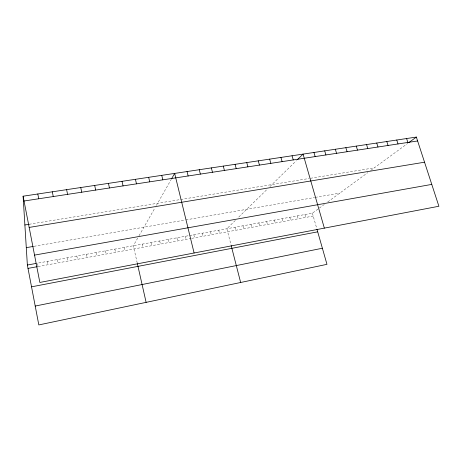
<?xml version="1.0" encoding="UTF-8"?>
<svg xmlns="http://www.w3.org/2000/svg" width="462" height="462" viewBox="0 0 462 462"><rect width="100%" height="100%" fill="white"/><g stroke="black" fill="none" stroke-linecap="round" stroke-linejoin="round"><path stroke-width="0.35" stroke-dasharray="2.31 1.73" d="M137.705 238.092L133.333 245.744L137.231 263.005M139.027 235.776L155.093 207.663M156.335 205.486L171.275 179.331M235.308 220.461L226.859 228.73L231 244.86M238.785 217.053L267.504 188.929M269.964 186.521L296.408 160.626M37.959 265.875L37.434 263.19L312.387 213.173L318.757 208.506M319.311 208.102L324.307 204.447M327.737 201.934L367.862 172.569M370.645 170.53L407.715 143.393M38.086 266.545L191.077 238.467M191.782 238.34L313.207 216.054M34.015 246.31L185.204 220.01M185.874 219.895L314.576 197.505M315.269 197.384L339.778 193.122M29.135 224.278L179.377 199.711M180.717 199.492L309.113 178.494M310.47 178.274L374.336 167.827M312.387 213.173L316.765 228.534M304.914 214.53L305.734 217.429M297.384 215.898L298.198 218.809M289.795 217.279L290.604 220.207M282.143 218.67L282.952 221.61M274.434 220.074L275.237 223.025M266.666 221.489L267.463 224.451M258.83 222.915L259.627 225.889M250.935 224.353L251.726 227.339M242.972 225.797L243.763 228.8M234.95 227.258L235.73 230.272M218.705 230.215L219.479 233.258M210.481 231.71L211.25 234.765M202.194 233.218L202.957 236.29M193.832 234.736L194.589 237.826M185.406 236.273L186.157 239.374M176.906 237.82L177.656 240.933M168.341 239.38L169.08 242.504M159.696 240.95L160.435 244.092M150.982 242.533L151.715 245.692M142.198 244.132L142.92 247.309M124.122 247.418L124.838 250.623M114.83 249.11L115.54 252.333M105.457 250.814L106.162 254.054M95.998 252.535L96.697 255.792M86.458 254.273L87.145 257.542M76.831 256.023L77.512 259.309M67.117 257.79L67.787 261.094M57.311 259.575L57.981 262.895M47.419 261.377L48.077 264.714"/><path stroke-width="0.69" d="M171.604 178.754L174.659 173.412L194.104 252.997M297.337 159.713L303.066 154.106L324.347 228.13M408.847 142.567L416.354 137.075L438.9 206.254L39.848 282.449L23.1 196.2L416.354 137.075M35.21 306.052L322.384 248.244M31.532 286.833L317.706 231.826M28.003 268.393L37.416 266.666M316.955 229.192L326.969 264.339L38.82 324.925L27.362 265.026L36.094 263.438M34.54 255.111L431.779 184.402M26.282 247.655L33.31 246.431M29.164 227.425L424.543 162.202M24.879 224.977L29.135 224.278M24.036 201.01L417.619 140.956M406.606 138.542L407.865 142.44M396.76 140.021L398.013 143.948M386.804 141.516L388.051 145.466M376.738 143.029L377.974 147.003M366.557 144.56L367.792 148.556M356.271 146.108L357.496 150.127M345.865 147.673L347.089 151.715M335.348 149.255L336.561 153.32M324.705 150.855L325.912 154.949M313.946 152.472L315.148 156.589M292.059 155.763L293.243 159.933M280.931 157.432L282.103 161.631M269.669 159.13L270.836 163.352M258.275 160.84L259.436 165.09M246.748 162.572L247.898 166.851M235.089 164.328L236.226 168.63M223.29 166.101L224.417 170.432M211.348 167.897L212.468 172.257M231.179 245.553L240.65 282.49M199.266 169.71L200.375 174.105M187.035 171.552L188.132 175.97M161.746 175.352L162.82 179.833M148.672 177.321L149.734 181.832M135.43 179.308L136.481 183.853M122.02 181.323L123.059 185.903M137.381 263.681L146.119 302.367M108.437 183.368L109.459 187.976M94.675 185.435L95.686 190.078M80.735 187.532L81.734 192.209M66.609 189.657L67.591 194.363M52.298 191.805L53.263 196.552M37.797 193.988L38.75 198.764M23.1 196.2L27.362 265.026"/></g></svg>
